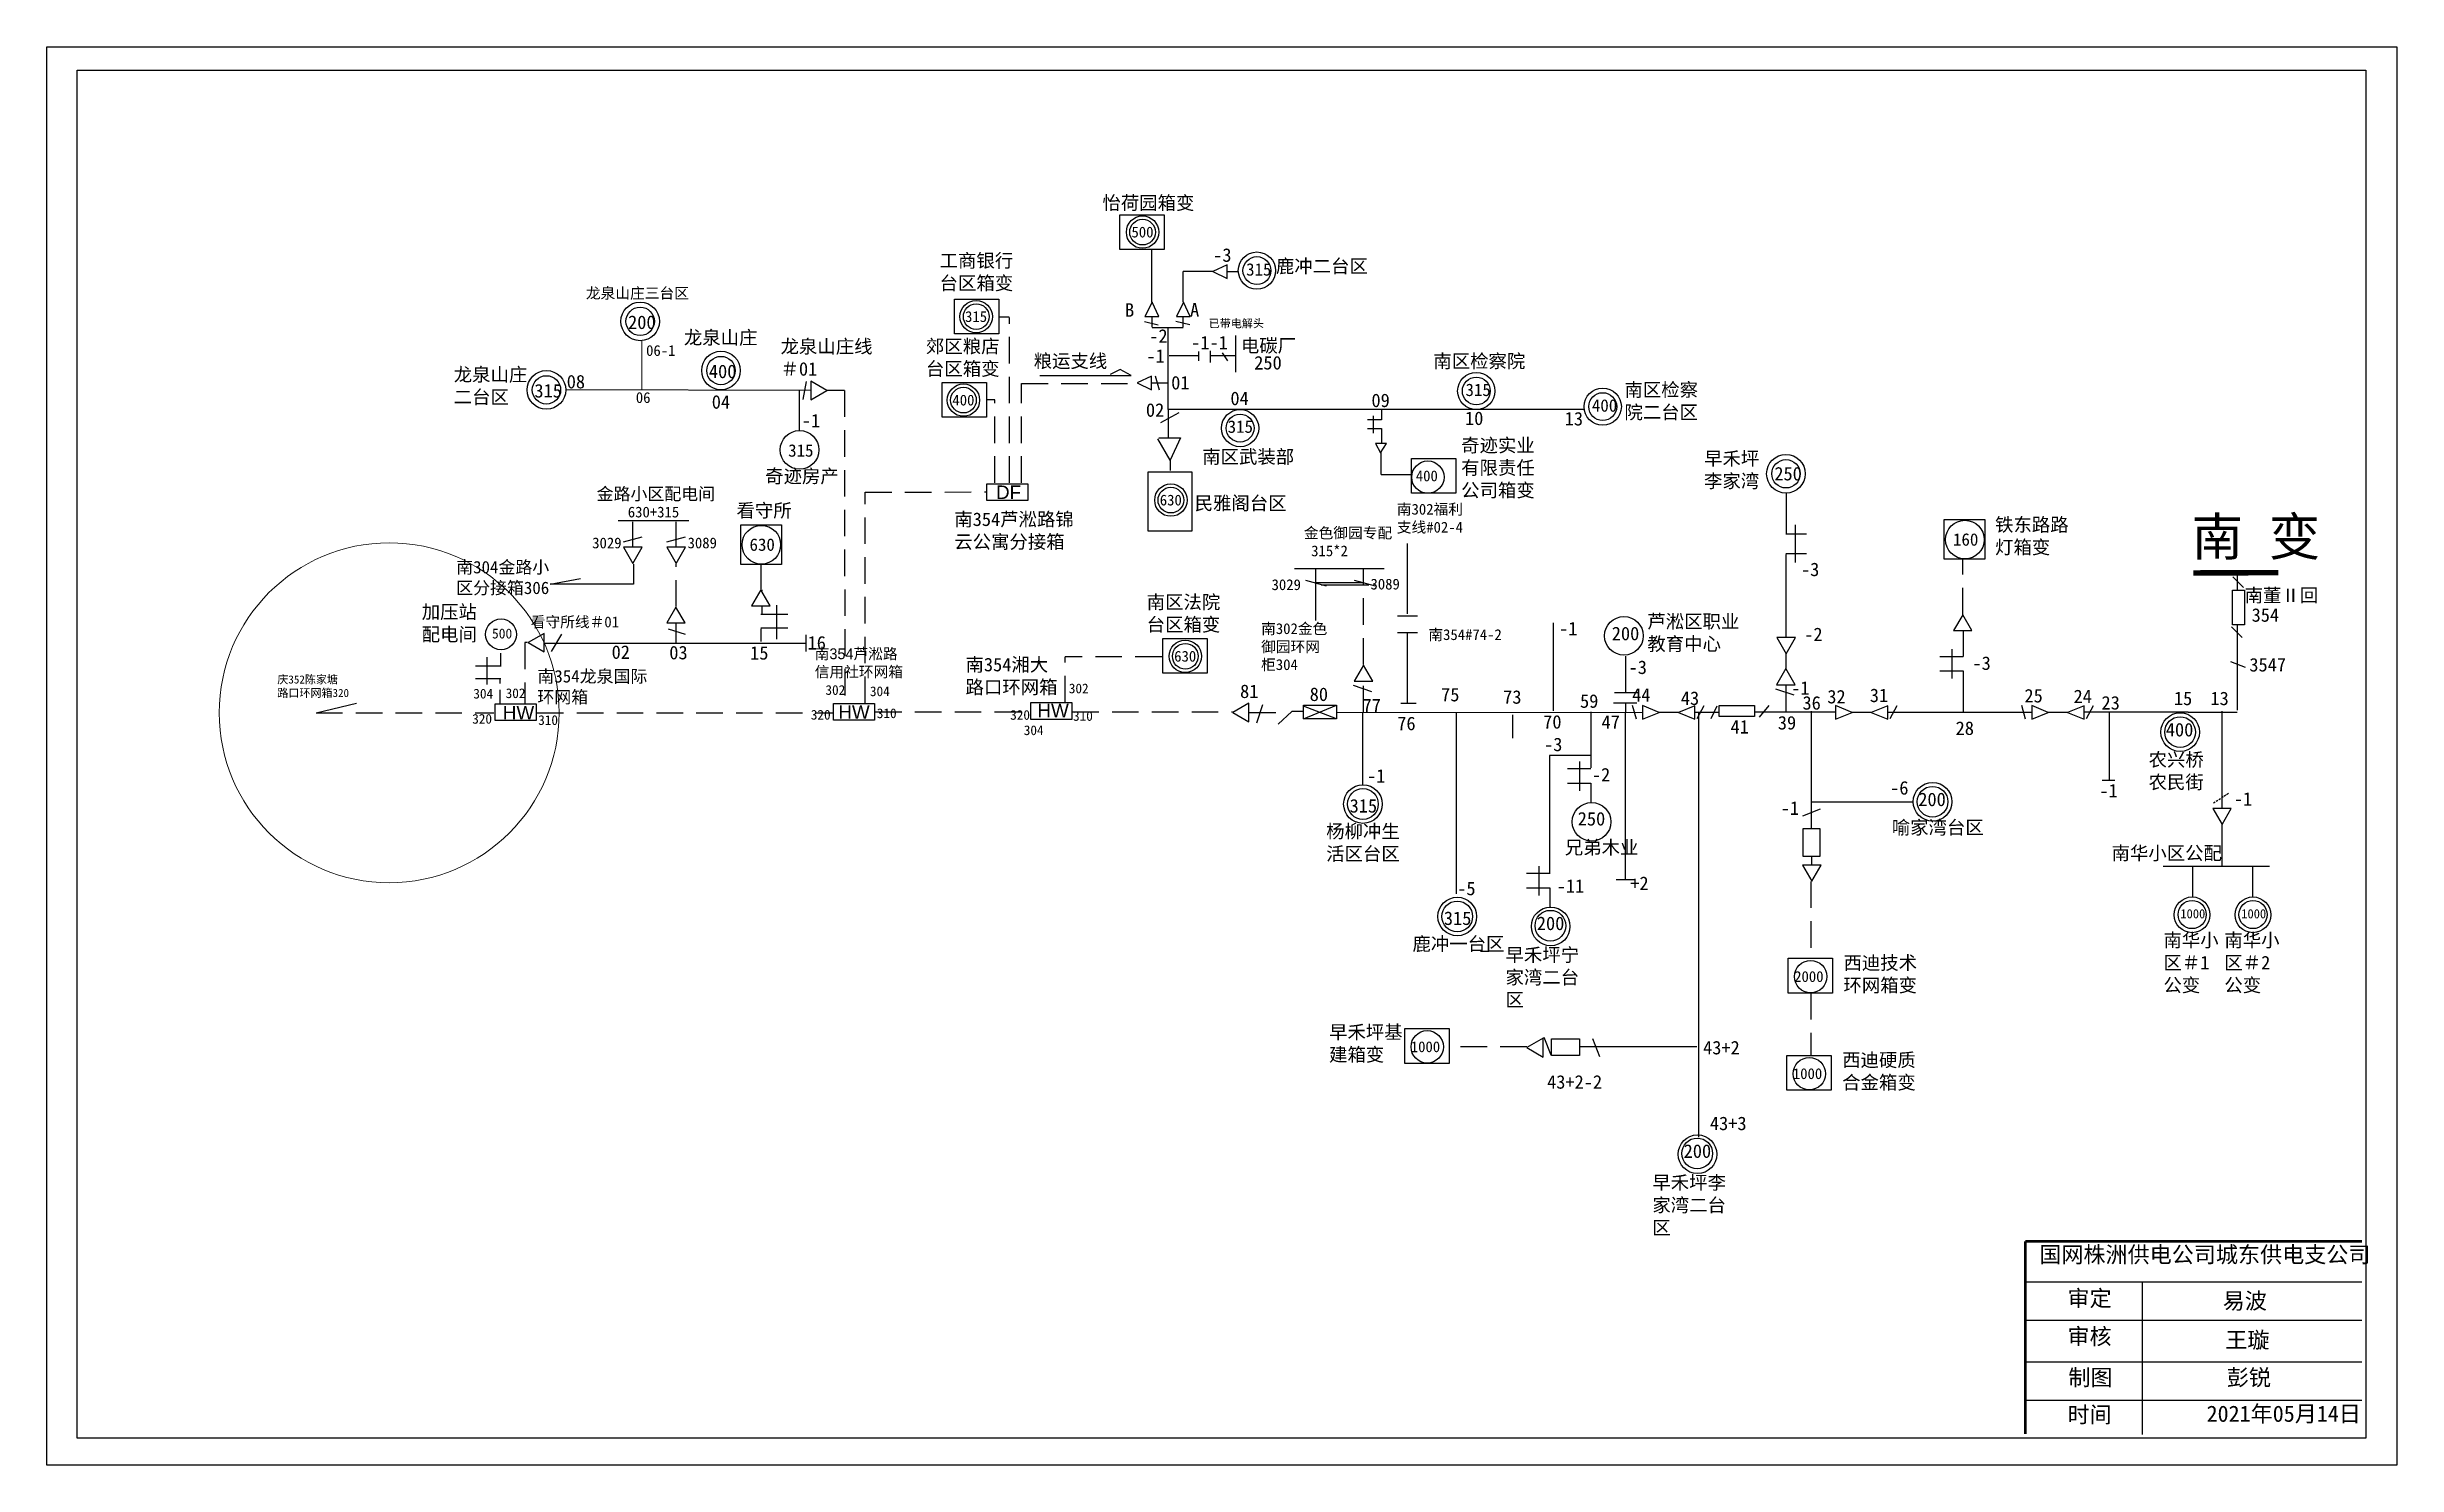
# Model space of a CAD drawing. Extents: x 506 to 1500, y -11 to 265.
# Drawn here: x 505.7 to 941.3, y -11.3 to 251.6 of the extents above; entities outside this region: 1.
import ezdxf

# ---------------------------------------------------------------- set-up
doc = ezdxf.new("R2010")
doc.units = 0
doc.header["$LTSCALE"] = 0.774411
for name, pattern in [('ACAD_ISO02W100', [15, 12, -3]), ('DASHED2', [9.525, 6.35, -3.175]), ('HIDDEN', [0.375, 0.25, -0.125])]:
    doc.linetypes.add(name, pattern=pattern)
doc.layers.get('0').update_dxf_attribs({"linetype": 'CONTINUOUS'})
for name, color, linetype in [('0-RefEdit0', 7, 'CONTINUOUS'), ('LAYER1', 5, 'ACAD_ISO02W100'), ('Layer2', 1, 'CONTINUOUS'), ('线型', 7, 'DASHED2')]:
    doc.layers.add(name, color=color, linetype=linetype)
doc.layers.add('MiniCADLayer', color=7, linetype='CONTINUOUS', lineweight=20)
doc.styles.add('hztxt_txtstyle_0.00_0_0', font='')
doc.styles.add('hztxt_txtstyle_2.00_0_0', font='', dxfattribs={"height": 2, "bigfont": 'hztxt.shx'})
doc.styles.add('hztxt_txtstyle_2.50_0_0', font='simkai.ttf', dxfattribs={"height": 2.5})
doc.styles.add('hztxt_txtstyle_6.69_0_0', font='', dxfattribs={"height": 6.687169, "bigfont": 'hztxt.shx'})
doc.styles.get("Standard").update_dxf_attribs({"font": '', "height": 2.5})
doc.styles.add('宋体_txtstyle_1.50_0_0', font='', dxfattribs={"height": 1.5})
doc.styles.add('宋体_txtstyle_2.00_0_0', font='', dxfattribs={"height": 2})
doc.styles.add('宋体_txtstyle_200.00_0_0200', font='', dxfattribs={"height": 200})
doc.styles.get('hztxt_txtstyle_0.00_0_0').set_extended_font_data('SimSun')
doc.styles.get('hztxt_txtstyle_2.00_0_0').set_extended_font_data('hztxt')
doc.styles.get('hztxt_txtstyle_6.69_0_0').set_extended_font_data('hztxt')
doc.styles.get('Standard').set_extended_font_data('SimSun')
doc.styles.get('宋体_txtstyle_1.50_0_0').set_extended_font_data('宋体')
doc.styles.get('宋体_txtstyle_2.00_0_0').set_extended_font_data('宋体')
doc.styles.get('宋体_txtstyle_200.00_0_0200').set_extended_font_data('宋体')

# ---------------------------------------------------------------- blocks, each defined once
blk = doc.blocks.new('A$C58766582')
at = {"insert": (0.29, 2.81), "char_height": 2.3, "width": 4.9053, "attachment_point": 1}
blk.add_mtext('315', dxfattribs=at)
blk = doc.blocks.new('A$C36B370CF')
at = {"color": 7, "linetype": 'Continuous'}
blk.add_blockref('A$C58766582', (0, 0), dxfattribs=at)
blk = doc.blocks.new('A$C46D26AC3')
at = {"color": 7, "linetype": 'Continuous'}
blk.add_blockref('A$C36B370CF', (0, 0), dxfattribs=at)

msp = doc.modelspace()

# ---------------------------------------------------------------- linework, layer by layer
at = {"color": 0, "linetype": 'Continuous'}
for p, q in [((716.32, 209.98), (721.81, 209.98)), ((710.53, 199.58), (716.3, 199.58)), ((713.49, 184.34), (713.49, 199.47)), ((624.7, 163.71), (611.55, 163.71)), ((612.55, 159.85), (616.03, 160.78)), ((620.6, 159.85), (624.08, 160.78)), ((757.87, 146.5), (757.87, 159.5)), ((598.99, 152), (604.59, 153.05)), ((614.39, 155.71), (614.39, 152)), ((736.92, 154.88), (753.57, 154.88)), ((742.84, 151.59), (739, 152.69)), ((751.92, 151.59), (748.07, 152.69)), ((614.39, 152), (598.99, 152)), ((740.84, 152.27), (749.72, 152.27)), ((741.84, 151.89), (750.68, 151.89)), ((755.99, 146.1), (759.75, 146.1)), ((784.91, 128.48), (784.91, 144.8)), ((755.99, 143.01), (759.75, 143.01)), ((757.87, 130.01), (757.87, 143.01)), ((858.75, 139.94), (858.75, 134.49)), ((860.84, 143.43), (860.84, 138.55)), ((828.02, 139.16), (828.02, 136.19)), ((860.84, 138.54), (856.51, 138.54)), ((856.51, 135.89), (860.84, 135.89)), ((860.84, 135.89), (860.84, 128.25)), ((747.79, 133.25), (751.17, 132.12)), ((800.56, 131.85), (796.23, 131.85)), ((826.09, 132.6), (829.47, 131.47)), ((828.02, 133.4), (828.02, 128.24)), ((555.58, 128.14), (563.06, 129.95)), ((729.92, 126.29), (731.04, 129.67)), ((736.41, 128.37), (733.88, 126.02)), ((738.58, 128.37), (736.41, 128.37)), ((738.58, 127.05), (744.72, 129.58)), ((744.72, 127.05), (738.58, 129.4)), ((749.62, 114.87), (749.62, 128.21)), ((756.64, 129.94), (759.48, 129.94)), ((766.97, 94.56), (766.97, 128.22)), ((791.86, 128.31), (791.86, 117.92)), ((796.07, 129.97), (800.4, 129.97)), ((799.53, 129.57), (800.24, 127.04)), ((804.5, 128.22), (801.43, 129.48)), ((801.43, 129.48), (801.43, 126.96)), ((801.43, 126.96), (804.5, 128.22)), ((811.14, 129.46), (808.07, 128.19)), ((808.07, 128.19), (811.14, 126.93)), ((811.14, 126.93), (811.14, 129.46)), ((812.79, 129.43), (811.51, 127)), ((815.2, 129.39), (814.11, 127)), ((824.82, 129.5), (823.08, 127.32)), ((837.2, 129.48), (837.2, 126.96)), ((840.27, 128.22), (837.2, 129.48)), ((837.2, 126.96), (840.27, 128.22)), ((846.91, 129.46), (843.84, 128.19)), ((843.84, 128.19), (846.91, 126.93)), ((846.91, 126.93), (846.91, 129.46)), ((848.56, 129.43), (847.29, 127)), ((871.68, 129.57), (872.38, 127.04)), ((873.57, 129.48), (873.57, 126.96)), ((876.64, 128.22), (873.57, 129.48)), ((873.57, 126.96), (876.64, 128.22)), ((791.75, 120.23), (784.17, 120.23)), ((784.17, 120.23), (784.17, 98.31)), ((791.86, 117.73), (787.53, 117.73)), ((789.76, 119.12), (789.76, 113.68)), ((787.53, 115.07), (791.86, 115.07)), ((791.86, 115.07), (791.86, 111.59)), ((832.77, 111.66), (851.56, 111.66)), ((832.74, 101.44), (832.74, 99.92)), ((784.28, 98.34), (779.95, 98.34)), ((782.19, 99.73), (782.19, 94.29)), ((799.93, 97.17), (796.55, 97.17)), ((779.95, 95.68), (784.28, 95.68)), ((784.28, 95.68), (784.28, 92.2)), ((772.92, 83.89), (771.4, 83.89))]:
    msp.add_line(p, q, dxfattribs=at)
at = {"color": 0, "linetype": 'ByBlock'}
for p, q in [((726.41, 209.91), (724.45, 209.91)), ((710.55, 199.61), (710.55, 201.57)), ((716.3, 199.64), (716.31, 201.6)), ((713.48, 189.26), (710.42, 189.27)), ((622.32, 141.03), (622.32, 144.68))]:
    msp.add_line(p, q, dxfattribs=at)
for p, q in [((725.99, 198.08), (725.99, 191.31)), ((713.7, 194.4), (719.02, 194.4)), ((721.34, 194.4), (725.99, 194.4)), ((647.3, 187.9), (601.86, 188)), ((751.96, 178.08), (752.87, 176.33)), ((752.87, 176.33), (753.98, 178.08)), ((597.85, 141.07), (646.36, 141.08)), ((876.61, 128.23), (880.24, 128.23))]:
    msp.add_line(p, q)
at = {"linetype": 'Continuous'}
for p, q in [((704.59, 191.78), (702.76, 190.87)), ((706.65, 190.64), (704.59, 191.78)), ((645.09, 187.91), (645.09, 180.38)), ((646.43, 189.57), (645.8, 186.2)), ((689.7, 190.64), (706.65, 190.64)), ((711.1, 190.6), (711.86, 188.01)), ((712.18, 181.95), (715.58, 183.84)), ((713.51, 184.42), (790.56, 184.42)), ((713.51, 184.42), (713.51, 179.13)), ((713.88, 174.96), (711.61, 178.92)), ((711.8, 179.11), (715.77, 179.11)), ((715.77, 179.11), (713.88, 174.96)), ((753.04, 180.85), (753.04, 178.08)), ((713.89, 174.98), (713.9, 173.07)), ((753.98, 178.08), (751.96, 178.08)), ((828.02, 157.46), (828.02, 142.08)), ((912.82, 151.36), (910.84, 153.34)), ((912.6, 142.13), (910.62, 144.1)), ((911.62, 144.45), (911.62, 128.63)), ((594.78, 141.15), (594.3, 141.15)), ((601.04, 142.71), (599.16, 139.52)), ((910.43, 137.68), (913.14, 136.57)), ((883.28, 129.46), (880.21, 128.19)), ((880.21, 128.19), (883.28, 126.93)), ((883.28, 126.93), (883.28, 129.46)), ((884.93, 129.43), (883.66, 127)), ((886.6, 115.65), (888.98, 115.65)), ((872.41, 22.67), (934.77, 22.67)), ((894.05, 22.66), (894.05, -5.67)), ((872.41, 15.57), (934.77, 15.57)), ((872.41, 7.82), (934.77, 7.82)), ((872.41, 0.71), (934.77, 0.71))]:
    msp.add_line(p, q, dxfattribs=at)
at = {"color": 7, "linetype": 'Continuous'}
for p, q in [((719.12, 195.1), (719.12, 193.36)), ((721.29, 195.24), (721.29, 193.07)), ((723.54, 194.88), (724.48, 193.36)), ((751.48, 183.21), (751.48, 179.95)), ((753.04, 182.44), (750.45, 182.44)), ((750.45, 180.85), (753.04, 180.85)), ((828.06, 168.99), (828.07, 161.27)), ((828.01, 161.3), (831.81, 161.3)), ((829.7, 162.99), (829.7, 156.01)), ((828.01, 157.7), (831.81, 157.7)), ((589.81, 136.77), (585.11, 136.77)), ((587.29, 133.41), (587.29, 138.45)), ((589.81, 134.42), (585.11, 134.42)), ((811.81, 128.35), (811.81, 49.5)), ((887.92, 128.31), (887.92, 115.7)), ((902.56, 128.28), (911.64, 128.28))]:
    msp.add_line(p, q, dxfattribs=at)
at = {"color": 0}
for p, q in [((753.07, 184.4), (753.07, 182.44)), ((740.83, 154.88), (740.83, 145.28)), ((646.4, 139.5), (646.41, 142.62)), ((798.26, 138.64), (798.29, 131.8)), ((728.57, 128.22), (733.49, 128.21)), ((744.67, 128.21), (801.43, 128.23)), ((777.4, 123.45), (777.4, 127.75)), ((798.23, 128.23), (798.23, 97.22)), ((798.29, 129.96), (798.29, 128.23)), ((804.47, 128.23), (808.1, 128.23)), ((811.15, 128.23), (815.66, 128.23)), ((822.2, 128.34), (837.21, 128.33)), ((832.7, 128.42), (832.7, 106.67)), ((840.24, 128.23), (843.88, 128.23)), ((846.95, 128.23), (873.65, 128.23)), ((811.52, 66.19), (789.77, 66.19))]:
    msp.add_line(p, q, dxfattribs=at)
at = {"color": 7, "linetype": 'ByBlock', "ltscale": 2}
for p, q in [((614.28, 158.82), (614.28, 163.56)), ((622.33, 158.82), (622.33, 163.56)), ((638.01, 155.64), (638.01, 151.04)), ((638.01, 146.4), (643.03, 146.4)), ((638.01, 143.89), (643.03, 143.89)), ((638.2, 147.95), (638.2, 146.33)), ((640.94, 148.07), (640.94, 141.8)), ((638.01, 143.68), (638.01, 141.38))]:
    msp.add_line(p, q, dxfattribs=at)
at = {"linetype": 'DASHED2'}
for p, q in [((622.35, 147.83), (622.35, 155.71)), ((860.77, 146.39), (860.77, 156.59))]:
    msp.add_line(p, q, dxfattribs=at)
at = {"linetype": 'ACAD_ISO02W100'}
msp.add_line((911.68, 150.86), (911.68, 153.95), dxfattribs=at)
at = {"color": 7, "linetype": 'HIDDEN', "ltscale": 2}
msp.add_line((638.2, 150.93), (638.2, 150.69), dxfattribs=at)
at = {"color": 7}
msp.add_line((883.27, 128.33), (902.54, 128.32), dxfattribs=at)
at = {"color": 0, "linetype": 'DASHED2'}
for p, q in [((831.15, 109.04), (834.43, 110.36)), ((783.12, 68.04), (784.43, 64.75)), ((792.14, 67.74), (793.45, 64.45))]:
    msp.add_line(p, q, dxfattribs=at)
at = {"color": 0, "linetype": 'HIDDEN', "ltscale": 2}
msp.add_line((907.25, 111.44), (910.01, 113.22), dxfattribs=at)
at = {"linetype": 'Continuous'}
for points in [[(505.71, 251.57), (941.27, 251.57), (941.27, -11.3), (505.71, -11.3)], [(511.28, 247.24), (935.47, 247.24), (935.47, -6.33), (511.28, -6.33)], [(704.56, 220.46), (712.78, 220.46), (712.78, 214.02), (704.56, 214.02)], [(673.89, 204.81), (682.11, 204.81), (682.11, 198.37), (673.89, 198.37)], [(671.61, 189.36), (679.83, 189.36), (679.83, 182.92), (671.61, 182.92)], [(679.91, 170.58), (687.51, 170.58), (687.51, 167.49), (679.91, 167.49)], [(709.78, 172.78), (717.91, 172.78), (717.91, 161.82), (709.78, 161.82)]]:
    msp.add_lwpolyline(points, close=True, dxfattribs=at)
for points in [[(650.25, 187.88), (647.3, 189.59), (647.3, 186.17)], [(622.28, 147.74), (620.57, 144.79), (623.98, 144.79)], [(594.89, 141.15), (597.85, 139.44), (597.85, 142.85)]]:
    msp.add_lwpolyline(points, close=True)
at = {"color": 0, "linetype": 'Continuous'}
for points in [[(758.6, 175.31), (766.83, 175.31), (766.83, 168.86), (758.6, 168.86)], [(634.31, 163), (641.83, 163), (641.83, 155.64), (634.31, 155.64)], [(857.37, 163.95), (864.89, 163.95), (864.89, 156.59), (857.37, 156.59)], [(712.51, 141.93), (720.74, 141.93), (720.74, 135.49), (712.51, 135.49)], [(588.79, 129.81), (596.4, 129.81), (596.4, 126.72), (588.79, 126.72)], [(651.46, 129.88), (659.06, 129.88), (659.06, 126.78), (651.46, 126.78)], [(688.07, 130.02), (695.67, 130.02), (695.67, 126.92), (688.07, 126.92)], [(744.72, 127.05), (738.58, 127.05), (738.58, 129.58), (744.72, 129.58)], [(815.66, 129.5), (822.2, 129.5), (822.2, 127.46), (815.66, 127.46)], [(831.19, 106.67), (834.28, 106.67), (834.28, 101.48), (831.19, 101.48)], [(828.43, 82.63), (836.66, 82.63), (836.66, 76.18), (828.43, 76.18)], [(757.37, 69.6), (765.6, 69.6), (765.6, 63.16), (757.37, 63.16)], [(789.77, 67.7), (789.77, 64.61), (784.58, 64.61), (784.58, 67.7)], [(828.19, 64.62), (836.42, 64.62), (836.42, 58.18), (828.19, 58.18)]]:
    msp.add_lwpolyline(points, close=True, dxfattribs=at)
at = {"color": 7}
for points in [[(614.27, 155.82), (616, 158.82), (612.54, 158.82)], [(622.32, 155.82), (624.05, 158.82), (620.59, 158.82)], [(638.04, 150.95), (636.31, 147.95), (639.77, 147.95)]]:
    msp.add_lwpolyline(points, close=True, dxfattribs=at)
at = {"linetype": 'Continuous'}
for points, const_width in [([(919.3, 154.1), (903.55, 154.08)], 1), ([(872.37, 30.18), (872.37, -5.55)], 0.5), ([(872.41, 30.18), (934.77, 30.18)], 0.5)]:
    msp.add_lwpolyline(points, dxfattribs=dict(at, const_width=const_width))
at = {"linetype": 'ACAD_ISO02W100'}
msp.add_lwpolyline([(913.01, 144.46), (910.8, 144.46), (910.8, 150.86), (913.01, 150.86)], close=True, dxfattribs=at)
at = {"color": 0}
for points in [[(860.77, 146.33), (859.06, 143.37), (862.47, 143.37)], [(828.07, 139.08), (829.8, 142.08), (826.34, 142.08)], [(749.7, 137), (747.96, 134), (751.43, 134)], [(827.99, 136.35), (826.26, 133.35), (829.73, 133.35)], [(725.48, 128.19), (728.48, 126.46), (728.48, 129.93)], [(908.84, 107.43), (910.55, 110.39), (907.14, 110.39)], [(832.82, 96.91), (834.56, 99.91), (831.09, 99.91)], [(780.01, 66.07), (783.01, 64.33), (783.01, 67.8)]]:
    msp.add_lwpolyline(points, close=True, dxfattribs=at)
at = {"color": 1, "linetype": 'Continuous'}
msp.add_circle((1493.04, 257.76), 7.2, dxfattribs=at)
at = {"color": 7}
for centre, radius in [((708.77, 217.25), 3), ((708.77, 217.25), 2.38), ((677.93, 201.58), 3), ((677.93, 201.58), 2.38), ((675.57, 186.1), 3), ((675.57, 186.1), 2.38), ((714.02, 167.57), 3), ((714.02, 167.57), 2.38)]:
    msp.add_circle(centre, radius, dxfattribs=at)
for centre, radius in [((729.96, 210.12), 3.45), ((729.96, 210.12), 2.58), ((770.62, 187.79), 3.45), ((770.62, 187.79), 2.58), ((794.06, 184.9), 3.45), ((794.06, 184.9), 2.58), ((726.85, 180.91), 3.45), ((726.85, 180.91), 2.58)]:
    msp.add_circle(centre, radius)
at = {"linetype": 'Continuous'}
for centre, radius in [((615.65, 200.7), 3.58), ((615.65, 200.7), 2.63), ((630.63, 191.59), 3.58), ((630.63, 191.59), 2.63), ((598.28, 188), 3.58), ((598.28, 188), 2.63), ((645.19, 176.88), 3.58), ((828.02, 172.45), 3.58), ((828.02, 172.45), 2.63), ((638.11, 159.29), 3.58), ((861.18, 160.24), 3.58), ((589.86, 142.68), 2.86), ((901.08, 124.56), 3.58), ((901.08, 124.56), 2.85)]:
    msp.add_circle(centre, radius, dxfattribs=at)
at = {"color": 0}
for centre, radius in [((761.65, 171.83), 3), ((716.68, 138.62), 3), ((716.68, 138.62), 2.38), ((903.3, 90.74), 2.61), ((914.58, 90.74), 2.61), ((832.59, 79.24), 3), ((761.53, 66.22), 3), ((832.35, 61.23), 3)]:
    msp.add_circle(centre, radius, dxfattribs=at)
at = {"color": 12, "linetype": 'Continuous', "lineweight": 0, "ltscale": 1.321527, "true_color": 0xc00000}
msp.add_circle((569.13, 128.14), 31.5, dxfattribs=at)
at = {"color": 0, "linetype": 'Continuous'}
for centre, radius in [((797.98, 142.41), 3.58), ((749.61, 111.23), 3.58), ((749.61, 111.23), 2.85), ((855.19, 111.65), 3.58), ((855.19, 111.65), 2.85), ((791.99, 107.93), 3.58), ((767.09, 90.38), 3.58), ((767.09, 90.38), 2.85), ((784.41, 88.54), 3.58), ((784.36, 88.67), 2.85), ((903.29, 90.69), 3.31), ((914.57, 90.69), 3.31), ((811.62, 46.31), 3.58), ((811.57, 46.45), 2.85)]:
    msp.add_circle(centre, radius, dxfattribs=at)
at = {"layer": '0-RefEdit0', "color": 0, "linetype": 'ByBlock', "ltscale": 2}
for p, q in [((710.48, 204.27), (710.47, 214.02)), ((716.32, 204.3), (716.32, 209.95)), ((724.44, 211.21), (721.78, 209.97)), ((721.78, 209.97), (724.44, 208.64)), ((724.44, 208.64), (724.44, 211.21)), ((709.1, 200.7), (711.66, 200.07)), ((710.52, 204.24), (709.2, 201.58)), ((709.2, 201.58), (711.77, 201.58)), ((711.77, 201.58), (710.52, 204.24)), ((714.94, 200.73), (717.5, 200.1)), ((716.36, 204.27), (715.04, 201.61)), ((715.04, 201.61), (717.61, 201.61)), ((717.61, 201.61), (716.36, 204.27)), ((710.41, 190.57), (707.75, 189.32)), ((707.75, 189.32), (710.41, 188)), ((710.41, 188), (710.41, 190.57)), ((752.96, 176.43), (752.96, 172.31)), ((620.86, 143.7), (624.02, 142.72)), ((908.8, 128.44), (908.8, 110.54)), ((908.82, 107.46), (908.82, 99.69)), ((897.92, 99.69), (917.67, 99.69)), ((903.34, 99.69), (903.34, 94.07)), ((914.48, 99.69), (914.48, 94.07))]:
    msp.add_line(p, q, dxfattribs=at)
at = {"layer": 'LAYER1', "color": 7, "linetype": 'DASHED2'}
for p, q in [((684.07, 201.48), (682.06, 201.48)), ((684.08, 170.77), (684.08, 201.39)), ((653.51, 187.9), (650.24, 187.9)), ((653.51, 187.9), (653.58, 129.93)), ((686.33, 189.2), (707.45, 189.2)), ((686.33, 170.77), (686.33, 189.2)), ((681.4, 186.14), (679.89, 186.14)), ((681.4, 170.77), (681.4, 186.14)), ((657.35, 169.02), (679.75, 169.08)), ((657.35, 129.95), (657.35, 169.02)), ((749.69, 137.08), (749.69, 154.93)), ((594.3, 141.15), (594.3, 129.87))]:
    msp.add_line(p, q, dxfattribs=at)
at = {"layer": 'LAYER1', "color": 7, "linetype": 'DASHED2', "ltscale": 0.5}
for p, q in [((589.85, 136.73), (589.85, 139.8)), ((589.71, 129.91), (589.71, 134.31))]:
    msp.add_line(p, q, dxfattribs=at)
at = {"layer": 'LAYER1', "color": 0, "linetype": 'DASHED2'}
for p, q in [((694.42, 130.07), (694.42, 138.52)), ((712.33, 138.52), (694.44, 138.52)), ((749.72, 128.21), (749.72, 133.97)), ((555.58, 128.14), (588.55, 128.15)), ((596.55, 128.13), (651.5, 128.13)), ((659.21, 128.33), (687.93, 128.33)), ((695.75, 128.33), (725.45, 128.33)), ((832.65, 96.89), (832.65, 82.63)), ((832.64, 76.18), (832.64, 64.49)), ((779.99, 66.24), (765.72, 66.24))]:
    msp.add_line(p, q, dxfattribs=at)
at = {"layer": 'MiniCADLayer', "color": 7, "linetype": 'Continuous', "ltscale": 0.613999}
msp.add_line((615.96, 187.97), (615.96, 197.08), dxfattribs=at)
at = {"layer": '线型', "linetype": 'ByBlock'}
msp.add_line((752.97, 172.32), (758.61, 172.32), dxfattribs=at)

# ---------------------------------------------------------------- block references
at = {"color": 7, "linetype": 'Continuous'}
msp.add_blockref('A$C46D26AC3', (724.25, 179.53), dxfattribs=at)

# ---------------------------------------------------------------- texts
at = {"style": 'hztxt_txtstyle_2.50_0_0'}
for s, height, p in [('-3', 2.5, (721.85, 211.75)), ('B', 2.5, (705.52, 201.56)), ('A', 2.5, (717.57, 201.59)), ('-2', 2.5, (710.01, 196.74)), ('-1-1', 2.5, (717.78, 195.52)), ('-1', 2.5, (709.47, 193.03)), ('250', 2.5, (729.46, 191.78)), ('08', 2.5, (602.04, 188.28)), ('01', 2.5, (714.07, 188.08)), ('04', 2.5, (725.05, 185.18)), ('04', 2.5, (628.92, 184.52)), ('-1', 2.5, (645.62, 181.06)), ('02', 2.5, (709.39, 183.02)), ('10', 2.5, (768.53, 181.49)), ('13', 2.5, (787.01, 181.41)), ('看守所线＃01', 2, (595.37, 143.99)), ('02', 2.5, (610.36, 138.14)), ('03', 2.5, (621.05, 138.05)), ('15', 2.5, (636.03, 138)), ('24', 2.5, (881.32, 129.93)), ('23', 2.5, (886.5, 128.75)), ('15', 2.5, (899.92, 129.56)), ('13', 2.5, (906.69, 129.56)), ('400', 2.5, (898.42, 123.76)), ('-1', 2.5, (886.1, 112.46))]:
    msp.add_text(s, height=height, dxfattribs=at).set_placement(p)
at = {"linetype": 'Continuous', "style": 'hztxt_txtstyle_2.50_0_0'}
msp.add_text('电碳厂', height=2.5, dxfattribs=at).set_placement((726.99, 194.97))
at = {"color": 0, "style": 'hztxt_txtstyle_2.50_0_0'}
for s, p in [('09', (751.19, 184.81)), ('16', (646.68, 139.87)), ('-3', (862.58, 136.1)), ('81', (726.84, 130.88)), ('80', (739.74, 130.33)), ('77', (749.55, 128.24)), ('75', (764.1, 130.26)), ('73', (775.6, 129.82)), ('59', (789.85, 129.07)), ('44', (799.51, 130.21)), ('43', (808.53, 129.6)), ('-1', (828.99, 131.49)), ('36', (831.08, 128.73)), ('32', (835.68, 129.88)), ('31', (843.56, 130.13)), ('25', (872.22, 130.06)), ('76', (755.97, 124.92)), ('70', (783.02, 125.21)), ('47', (793.84, 125.17)), ('28', (859.46, 124.04)), ('-3', (783.18, 121.03)), ('-1', (750.37, 115.2)), ('-2', (792.05, 115.42)), ('200', (852.54, 110.84)), ('-1', (911.04, 110.93)), ('-5', (767.09, 94.33)), ('+2', (799.16, 95.29)), ('43+2', (812.65, 64.82)), ('43+2-2', (783.74, 58.46)), ('43+3', (813.92, 50.78))]:
    msp.add_text(s, height=2.5, dxfattribs=at).set_placement(p)
at = {"color": 0, "linetype": 'Continuous', "style": 'hztxt_txtstyle_2.50_0_0'}
for s, p in [('250', (789.42, 107.25)), ('200', (781.84, 87.86)), ('200', (809.05, 45.64))]:
    msp.add_text(s, height=2.5, dxfattribs=at).set_placement(p)
at = {"attachment_point": 1}
for s, insert, char_height, width, style in [('怡荷园箱变', (701.33, 223.92), 2.5, 25.128, 'hztxt_txtstyle_0.00_0_0'), ('工商银行台区箱变', (671.15, 213.22), 2.5, 15.0959, 'hztxt_txtstyle_0.00_0_0'), ('315', (727.96, 211.48), 2.3, 4.9053, 'hztxt_txtstyle_0.00_0_0'), ('鹿冲二台区', (733.48, 212.2), 2.5, 25.128, 'hztxt_txtstyle_0.00_0_0'), ('200', (613.41, 201.79), 2.5, 4.9053, 'hztxt_txtstyle_2.50_0_0'), ('已带电解头', (721.03, 201.07), 1.5, 25.128, 'hztxt_txtstyle_0.00_0_0'), ('郊区粮店台区箱变', (668.62, 197.34), 2.5, 14.8335, 'hztxt_txtstyle_0.00_0_0'), ('400', (628.39, 192.68), 2.5, 4.9053, 'hztxt_txtstyle_0.00_0_0'), ('粮运支线', (688.58, 194.61), 2.5, 16.4292, 'hztxt_txtstyle_0.00_0_0'), ('南区检察院', (762.66, 194.59), 2.5, 25.128, 'hztxt_txtstyle_0.00_0_0'), ('315', (596.05, 189.09), 2.5, 4.9053, 'hztxt_txtstyle_0.00_0_0'), ('南区检察院二台区', (798.08, 189.28), 2.5, 16.1365, 'hztxt_txtstyle_0.00_0_0'), ('315', (643.08, 177.92), 2.3, 4.9053, 'hztxt_txtstyle_0.00_0_0'), ('南区武装部', (719.82, 176.87), 2.5, 24.8611, 'hztxt_txtstyle_0.00_0_0'), ('早禾坪李家湾', (812.84, 176.52), 2.5, 12.338, 'hztxt_txtstyle_0.00_0_0'), ('250', (825.86, 173.72), 2.5, 4.9053, 'hztxt_txtstyle_0.00_0_0'), ('民雅阁台区', (718.42, 168.25), 2.5, 16.4292, 'hztxt_txtstyle_0.00_0_0'), ('160', (858.98, 161.42), 2.3, 4.9053, 'hztxt_txtstyle_0.00_0_0'), ('630', (635.92, 160.47), 2.3, 4.9053, 'hztxt_txtstyle_0.00_0_0'), ('加压站配电间', (575.16, 148.1), 2.5, 11.1641, 'hztxt_txtstyle_0.00_0_0'), ('500', (588.18, 143.76), 1.84, 3.9242, 'hztxt_txtstyle_0.00_0_0')]:
    msp.add_mtext(s, dxfattribs=dict(at, insert=insert, char_height=char_height, width=width, style=style))
at = {"color": 7, "attachment_point": 1}
for s, insert, char_height, width, style in [('500', (706.71, 218.26), 2, 4.9053, 'hztxt_txtstyle_0.00_0_0'), ('315', (675.87, 202.59), 2, 4.9053, 'hztxt_txtstyle_0.00_0_0'), ('龙泉山庄', (623.75, 198.96), 2.5, 17.3771, 'hztxt_txtstyle_0.00_0_0'), ('龙泉山庄线＃01', (641.67, 197.31), 2.5, 17.3771, 'hztxt_txtstyle_0.00_0_0'), ('龙泉山庄二台区', (581.09, 192.1), 2.5, 14.9191, 'hztxt_txtstyle_0.00_0_0'), ('400', (673.52, 187.11), 2, 4.9053, 'hztxt_txtstyle_0.00_0_0'), ('{\\fKaiTi_GB2312|b0|i0|c134|p49;\\H1.15x;金路小区配电间}', (607.58, 169.88), 2, 25.0355, 'hztxt_txtstyle_0.00_0_0'), ('奇迹房产', (638.82, 173.26), 2.5, 16.9938, 'hztxt_txtstyle_0.00_0_0'), ('630+315', (613.36, 166.36), 2, 4.9053, 'hztxt_txtstyle_0.00_0_0'), ('看守所', (633.51, 166.9), 2.5, 16.9938, 'hztxt_txtstyle_0.00_0_0'), ('630', (711.96, 168.58), 2, 4.9053, 'hztxt_txtstyle_0.00_0_0'), ('铁东路路灯箱变', (866.77, 164.26), 2.5, 16.9938, 'hztxt_txtstyle_0.00_0_0'), ('3029', (606.76, 160.63), 2, 4.9053, 'hztxt_txtstyle_0.00_0_0'), ('3089', (624.44, 160.63), 2, 4.9053, 'hztxt_txtstyle_0.00_0_0'), ('{\\fKaiTi_GB2312|b0|i0|c134|p49;\\H1.15x;南304金路小区分接箱306}', (581.55, 156.29), 2, 19.5448, 'hztxt_txtstyle_6.69_0_0')]:
    msp.add_mtext(s, dxfattribs=dict(at, insert=insert, char_height=char_height, width=width, style=style))
at = {"color": 0, "attachment_point": 1, "style": 'hztxt_txtstyle_0.00_0_0'}
for s, insert, char_height, width in [('315', (768.62, 189.16), 2.3, 4.9053), ('400', (792.05, 186.26), 2.3, 4.9053), ('奇迹实业有限责任公司箱变', (767.82, 178.98), 2.5, 14.8335), ('400', (759.41, 173.06), 2, 4.9053), ('南区法院台区箱变', (709.53, 149.92), 2.5, 14.8335), ('-1', (785.96, 145), 2.5, 7.2115), ('200', (795.73, 144.09), 2.5, 4.9053), ('芦淞区职业教育中心', (802.33, 146.34), 2.5, 18.4309), ('-2', (831.4, 143.93), 2.5, 5.7486), ('630', (714.63, 139.63), 2, 4.9053), ('-3', (798.85, 137.83), 2.5, 7.2115), ('39', (826.51, 127.55), 2.5, 5.7486), ('-6', (847.33, 115.48), 2.5, 5.7486), ('315', (747.14, 112.15), 2.5, 4.9053), ('-1', (827.04, 111.72), 2.5, 5.7486), ('杨柳冲生活区台区', (742.8, 107.43), 2.5, 16.4292), ('兄弟木业', (787.03, 104.43), 2.5, 16.4292), ('喻家湾台区', (847.63, 108.13), 2.5, 31.6916), ('-11', (785.52, 97.28), 2.5, 5.7486), ('1000', (901.11, 91.74), 1.7, 4.9053), ('1000', (912.4, 91.74), 1.7, 4.9053), ('315', (764.61, 91.31), 2.5, 4.9053), ('鹿冲一台区', (758.79, 86.56), 2.5, 16.4292), ('早禾坪宁家湾二台区', (776.04, 84.52), 2.5, 16.4292), ('{\\fSimSun|b0|i0|c134|p2;西迪技术环网箱变}', (838.67, 83.05), 2.5, 16.4292), ('2000', (829.54, 80.25), 2, 4.9053), ('早禾坪基建箱变', (743.33, 70.2), 2.5, 16.4292), ('1000', (758.48, 67.23), 2, 4.9053), ('{\\fSimSun|b0|i0|c134|p2;西迪硬质合金箱变}', (838.43, 65.04), 2.5, 16.4292), ('1000', (829.3, 62.25), 2, 4.9053), ('早禾坪李家湾二台区', (803.25, 42.3), 2.5, 16.4292)]:
    msp.add_mtext(s, dxfattribs=dict(at, insert=insert, char_height=char_height, width=width))
at = {"linetype": 'DASHED2', "attachment_point": 1, "style": 'hztxt_txtstyle_0.00_0_0'}
for s, insert, char_height, width in [('{\\fArial|b0|i0|c0|p32;DF}', (681.6, 170.28), 2.5, 18.4725), ('南354芦淞路锦云公寓分接箱', (673.87, 165.27), 2.5, 22.9039), ('{\\fSimSun|b0|i0|c134|p2;南}354{\\fSimSun|b0|i0|c134|p2;龙泉国际环网箱}', (596.6, 136.06), 2.3, 20.9894), ('{\\fKaiTi_GB2312|b0|i0|c134|p32;\\H0.72x;304}', (584.73, 132.59), 2.5, 18.4725), ('{\\fKaiTi_GB2312|b0|i0|c134|p32;\\H0.72x;302}', (590.72, 132.67), 2.5, 18.4725)]:
    msp.add_mtext(s, dxfattribs=dict(at, insert=insert, char_height=char_height, width=width))
at = {"linetype": 'Continuous', "attachment_point": 1, "style": 'hztxt_txtstyle_0.00_0_0'}
for s, insert, char_height, width in [('{\\H0.8x;南302福利支线#02-4}', (755.89, 166.88), 2.5, 13.5034), ('金色御园专配\\P 315*2', (738.66, 162.49), 2, 32.0556), ('南 变', (903.18, 164.3), 7, 27.4955), ('3547', (913.9, 138.3), 2.5, 5.6554), ('国网株洲供电公司城东供电支公司', (874.97, 29.21), 3, 82.0179), ('审定', (880.2, 21.11), 3, 23.4615), ('易波', (908.97, 20.64), 3, 23.4615), ('审核', (880.2, 14.05), 3, 23.4615), ('王璇', (909.45, 13.39), 3, 33.0539), ('制图', (880.36, 6.43), 3, 23.4615), ('彭锐', (909.72, 6.43), 3, 23.4615), ('2021年05月14日', (905.98, -0.29), 3, 32.3301), ('时间', (880.2, -0.46), 3, 23.4615)]:
    msp.add_mtext(s, dxfattribs=dict(at, insert=insert, char_height=char_height, width=width))
at = {"color": 0, "linetype": 'Continuous', "attachment_point": 1, "style": 'hztxt_txtstyle_0.00_0_0'}
for s, insert, char_height, width in [('3029', (732.68, 152.89), 2, 32.0556), ('3089', (751.01, 153), 2, 32.0556), ('南董Ⅱ回', (913.03, 151.18), 2.5, 14.1041), ('{\\H0.8x;南302金色御园环网柜304}', (730.74, 144.74), 2.5, 13.5034), ('{\\H0.8x;南354#74-2}', (761.74, 143.63), 2.5, 20.8956), ('354', (914.32, 147.52), 2.5, 5.6554)]:
    msp.add_mtext(s, dxfattribs=dict(at, insert=insert, char_height=char_height, width=width))
at = {"color": 1, "insert": (830.8, 155.98), "char_height": 2.5, "width": 5.7486, "attachment_point": 1, "style": 'hztxt_txtstyle_0.00_0_0'}
msp.add_mtext('{\\C256;-3}', dxfattribs=at)
at = {"color": 0, "linetype": 'DASHED2', "attachment_point": 1}
for s, insert, char_height, width, style in [('{\\fSimSun|b0|i0|c134|p2;南}354{\\fSimSun|b0|i0|c134|p2;芦淞路信用社环网箱}', (648, 140.08), 2, 17.4994, 'hztxt_txtstyle_2.00_0_0'), ('{\\fSimSun|b0|i0|c134|p2;南}354{\\fSimSun|b0|i0|c134|p2;湘大路口环网箱}', (675.95, 138.33), 2.5, 18.4725, 'hztxt_txtstyle_0.00_0_0'), ('{\\fKaiTi_GB2312|b0|i0|c134|p32;\\H0.72x;302}', (649.99, 133.27), 2.5, 18.4725, 'hztxt_txtstyle_0.00_0_0'), ('{\\fKaiTi_GB2312|b0|i0|c134|p32;\\H0.72x;304}', (658.24, 133.03), 2.5, 18.4725, 'hztxt_txtstyle_0.00_0_0'), ('{\\fKaiTi_GB2312|b0|i0|c134|p32;\\H0.72x;302}', (695.1, 133.56), 2.5, 18.4725, 'hztxt_txtstyle_0.00_0_0'), ('{\\fKaiTi_GB2312|b0|i0|c134|p32;\\H0.72x;320}', (584.52, 127.92), 2.5, 18.4725, 'hztxt_txtstyle_0.00_0_0'), ('{\\fArial|b0|i0|c0|p32;HW}', (590.2, 129.43), 2.5, 18.4725, 'hztxt_txtstyle_0.00_0_0'), ('{\\fKaiTi_GB2312|b0|i0|c134|p32;\\H0.72x;310}', (596.75, 127.69), 2.5, 18.4725, 'hztxt_txtstyle_0.00_0_0'), ('{\\fKaiTi_GB2312|b0|i0|c134|p32;\\H0.72x;320}', (647.28, 128.68), 2.5, 18.4725, 'hztxt_txtstyle_0.00_0_0'), ('{\\fArial|b0|i0|c0|p32;HW}', (652.38, 129.54), 2.5, 18.4725, 'hztxt_txtstyle_0.00_0_0'), ('{\\fKaiTi_GB2312|b0|i0|c134|p32;\\H0.72x;310}', (659.51, 128.95), 2.5, 18.4725, 'hztxt_txtstyle_0.00_0_0'), ('{\\fKaiTi_GB2312|b0|i0|c134|p32;\\H0.72x;320}', (684.23, 128.65), 2.5, 18.4725, 'hztxt_txtstyle_0.00_0_0'), ('{\\fArial|b0|i0|c0|p32;HW}', (689.28, 129.82), 2.5, 18.4725, 'hztxt_txtstyle_0.00_0_0'), ('{\\fKaiTi_GB2312|b0|i0|c134|p32;\\H0.72x;310}', (695.88, 128.46), 2.5, 18.4725, 'hztxt_txtstyle_0.00_0_0'), ('{\\fKaiTi_GB2312|b0|i0|c134|p32;\\H0.72x;304}', (686.75, 125.81), 2.5, 18.4725, 'hztxt_txtstyle_0.00_0_0')]:
    msp.add_mtext(s, dxfattribs=dict(at, insert=insert, char_height=char_height, width=width, style=style))
at = {"color": 1, "linetype": 'Continuous', "lineweight": 0, "ltscale": 0.419419, "true_color": 0xff0000, "insert": (548.4, 135.07), "char_height": 1.5, "attachment_point": 1, "style": '宋体_txtstyle_1.50_0_0'}
msp.add_mtext('庆352陈家塘^M^J路口环网箱320', dxfattribs=at)
at = {"layer": 'Layer2', "color": 0, "linetype": 'Continuous', "insert": (817.75, 126.8), "char_height": 2.5, "width": 15.708, "attachment_point": 1, "style": 'hztxt_txtstyle_0.00_0_0'}
msp.add_mtext('41', dxfattribs=at)
at = {"layer": 'Layer2', "color": 7, "linetype": 'Continuous', "char_height": 2.5, "attachment_point": 1, "style": 'hztxt_txtstyle_0.00_0_0'}
for s, insert, width in [('农兴桥农民街 ', (895.23, 120.71), 11.3184), ('南华小区公配', (888.36, 103.39), 23.8284), ('南华小区＃1公变', (897.98, 87.25), 11.3184), ('南华小区＃2公变', (909.27, 87.25), 11.3184)]:
    msp.add_mtext(s, dxfattribs=dict(at, insert=insert, width=width))
at = {"layer": 'MiniCADLayer', "color": 7, "ltscale": 0.613999, "char_height": 2, "attachment_point": 1}
for s, insert, style in [('龙泉山庄三台区', (605.59, 206.94), '宋体_txtstyle_2.00_0_0'), ('06-1', (616.75, 196.3), '宋体_txtstyle_2.00_0_0'), ('06', (614.85, 187.58), '宋体_txtstyle_200.00_0_0200')]:
    msp.add_mtext(s, dxfattribs=dict(at, insert=insert, style=style))

doc.saveas('drawing.dxf')
